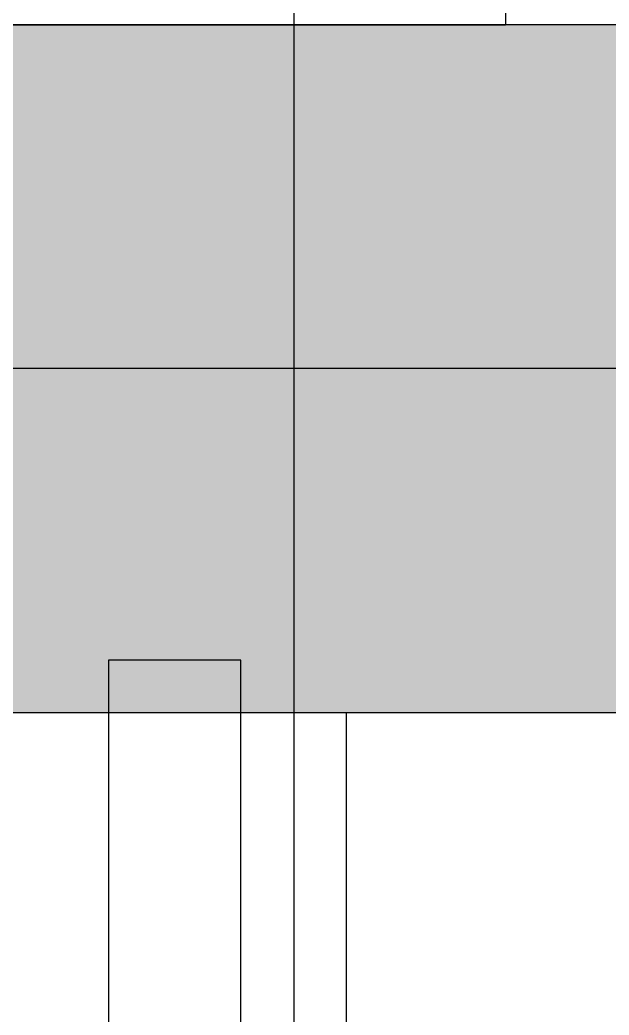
# Model space of a CAD drawing. Header units: millimetres. Extents: x 173236 to 801264, y -94969 to 615039.
# Drawn here: x 643391 to 643948, y 137033 to 137974 of the extents above; entities that cross this region are included whole.
import ezdxf

# ---------------------------------------------------------------- set-up
doc = ezdxf.new("R2010")
doc.units = ezdxf.units.MM
doc.header["$MEASUREMENT"] = 0
doc.header["$PDMODE"] = 2
for name, color, linetype in [('VOX-A-ANNO-DIMS', 160, 'Continuous'), ('VOX-A-ANNO-GRID-LINE', 254, 'Continuous'), ('VOX-A-COLUMN-SECT', 210, 'Continuous'), ('VOX-A-ELEV-1-NEAR', 130, 'Continuous'), ('VOX-A-FLOOR-LINE', 253, 'Continuous'), ('VOX-A-FURN-LAYOUT', 93, 'Continuous')]:
    doc.layers.add(name, color=color, linetype=linetype)
doc.layers.add('VOX-A-WALL-SECT', color=1, linetype='Continuous', lineweight=30)
doc.styles.add('1.5 mm Rotis Annotative', font='', dxfattribs={"height": 1.5})
doc.styles.get('1.5 mm Rotis Annotative').set_extended_font_data('Rotis Sans Serif')
doc.dimstyles.new('1.5 mm Rotis Annotative', dxfattribs={"dimtxt": 1.5, "dimasz": 1, "dimexe": 1.5, "dimexo": 0, "dimgap": 1, "dimtad": 1, "dimdec": 0, "dimrnd": 5, "dimzin": 0, "dimdsep": 46, "dimtxsty": '1.5 mm Rotis Annotative', "dimblk": 'ARCHTICK', "dimcen": 0.09, "dimdle": 1, "dimadec": 0, "dimazin": 0, "dimtfac": 1, "dimtdec": 0, "dimtofl": 0, "dimtmove": 1, "dimatfit": 3, "dimfxl": 2, "dimfxlon": 1, "dimtolj": 1, "dimtzin": 0, "dimarcsym": 0})

# ---------------------------------------------------------------- blocks, each defined once
blk = doc.blocks.new('column')
at = {"layer": 'VOX-A-COLUMN-SECT'}
h = blk.add_hatch(color=256, dxfattribs=at)
h.dxf.hatch_style = 1
h.paths.add_polyline_path([(705499.75, 161109.48), (706149.75, 161109.48), (706149.75, 161759.48), (705499.75, 161759.48)])
blk.add_lwpolyline([(705499.75, 161109.48), (706149.75, 161109.48), (706149.75, 161759.48), (705499.75, 161759.48)], close=True, dxfattribs=at)
blk = doc.blocks.new('dd')
at = {"layer": 'VOX-A-ANNO-GRID-LINE', "transparency": 33554610}
for p, q in [((711725.62, 167520.47), (711725.62, 143590.35)), ((725773.87, 159771.32), (698032.95, 159771.32))]:
    blk.add_line(p, q, dxfattribs=at)
at = {"layer": 'VOX-A-COLUMN-SECT'}
blk.add_blockref('column', (5900.87, -1663.15), dxfattribs=at)
blk = doc.blocks.new('TYPICAL FLOOR PLAN')
at = {"layer": 'VOX-A-FLOOR-LINE'}
for p in [(989615.59, 124869.05), (986052.01, 124419.04)]:
    blk.add_line(p, (989615.59, 124419.05), dxfattribs=at)
at = {"layer": 'VOX-A-WALL-SECT'}
for p, q in [((989365.59, 123818.39), (989240.59, 123818.39)), ((989240.59, 123818.39), (989240.59, 119590.3)), ((989365.59, 121902.75), (989365.59, 123818.39))]:
    blk.add_line(p, q, dxfattribs=at)
blk = doc.blocks.new('1ST FLOOR FURNITURE')
at = {"layer": 'VOX-A-FURN-LAYOUT'}
for points in [[(644451.86, 171111.29), (644451.86, 170630.1), (643551.53, 170630.1), (643551.53, 171532.76), (644301.86, 171532.76)], [(644576.58, 170122.61), (644676.58, 170122.61), (644676.58, 171111.29)]]:
    blk.add_lwpolyline(points, dxfattribs=at)
blk = doc.blocks.new('_ArchTick')
at = {"color": 0, "linetype": 'ByBlock', "const_width": 0.15}
blk.add_lwpolyline([(-0.5, -0.5), (0.5, 0.5)], dxfattribs=at)
blk = doc.blocks.new('*D501')
at = {"layer": 'Defpoints', "color": 0, "transparency": 16777216}
for p in [(643449.77, 174989.11), (642374.85, 171886.34), (643449.77, 171886.41)]:
    blk.add_point(p, dxfattribs=at)
at = {"layer": 'VOX-A-ANNO-DIMS', "color": 0, "lineweight": -2, "transparency": 16777216}
for p, q in [((642374.85, 174789.11), (642374.85, 175139.11)), ((643449.77, 174789.11), (643449.77, 175139.11)), ((642274.85, 174989.11), (643549.77, 174989.11))]:
    blk.add_line(p, q, dxfattribs=at)
at = {"layer": 'VOX-A-ANNO-DIMS', "color": 0, "lineweight": -2, "transparency": 16777216, "xscale": 100, "yscale": 100, "zscale": 100}
for p, rotation in [((642374.85, 174989.11), 180.00000000007), ((643449.77, 174989.11), 7.002309186710079e-11)]:
    blk.add_blockref('_ArchTick', p, dxfattribs=dict(at, rotation=rotation))
at = {"layer": 'VOX-A-ANNO-DIMS', "color": 0, "transparency": 16777216, "insert": (642912.31, 175165.31), "char_height": 150, "attachment_point": 5, "style": '1.5 mm Rotis Annotative'}
blk.add_mtext('\\A1;1075', dxfattribs=at)
blk = doc.blocks.new('*D502')
at = {"layer": 'Defpoints', "color": 0, "transparency": 16777216}
for p in [(644099.77, 174989.11), (643449.77, 171886.41), (644099.77, 171886.34)]:
    blk.add_point(p, dxfattribs=at)
at = {"layer": 'VOX-A-ANNO-DIMS', "color": 0, "lineweight": -2, "transparency": 16777216}
for p, q in [((643449.77, 174789.11), (643449.77, 175139.11)), ((644099.77, 174789.11), (644099.77, 175139.11)), ((643349.77, 174989.11), (644199.77, 174989.11))]:
    blk.add_line(p, q, dxfattribs=at)
at = {"layer": 'VOX-A-ANNO-DIMS', "color": 0, "lineweight": -2, "transparency": 16777216, "xscale": 100, "yscale": 100, "zscale": 100}
for p, rotation in [((643449.77, 174989.11), 180.00000000007), ((644099.77, 174989.11), 7.002309186710079e-11)]:
    blk.add_blockref('_ArchTick', p, dxfattribs=dict(at, rotation=rotation))
at = {"layer": 'VOX-A-ANNO-DIMS', "color": 0, "transparency": 16777216, "insert": (643774.77, 175165.31), "char_height": 150, "attachment_point": 5, "style": '1.5 mm Rotis Annotative'}
blk.add_mtext('\\A1;650', dxfattribs=at)
blk = doc.blocks.new('DIM')
at = {"layer": 'VOX-A-ANNO-DIMS'}
for base, p1, p2, picture, middle in [((643449.77, 174989.11), (642374.85, 171886.34), (643449.77, 171886.41), '*D501', (642912.31, 175165.31)), ((644099.77, 174989.11), (643449.77, 171886.41), (644099.77, 171886.34), '*D502', (643774.77, 175165.31))]:
    dim = blk.add_linear_dim(base=base, p1=p1, p2=p2, angle=180, dimstyle='1.5 mm Rotis Annotative', dxfattribs=at)
    dim.commit()
    dim.dimension.update_dxf_attribs({"geometry": picture, "text_midpoint": middle})

msp = doc.modelspace()

# ---------------------------------------------------------------- block references
at = {"layer": 'VOX-A-ANNO-GRID-LINE'}
msp.add_blockref('dd', (-68075.86, -22127.16), dxfattribs=at)

# ---------------------------------------------------------------- next in the draw order: block references
msp.add_blockref('TYPICAL FLOOR PLAN', (-345765.82, 13550.12))

# ---------------------------------------------------------------- next in the draw order: block references
msp.add_blockref('DIM', (0, -33917.18))
at = {"layer": 'VOX-A-ELEV-1-NEAR'}
msp.add_blockref('1ST FLOOR FURNITURE', (-977.09, -33792.12), dxfattribs=at)

doc.saveas('drawing.dxf')
